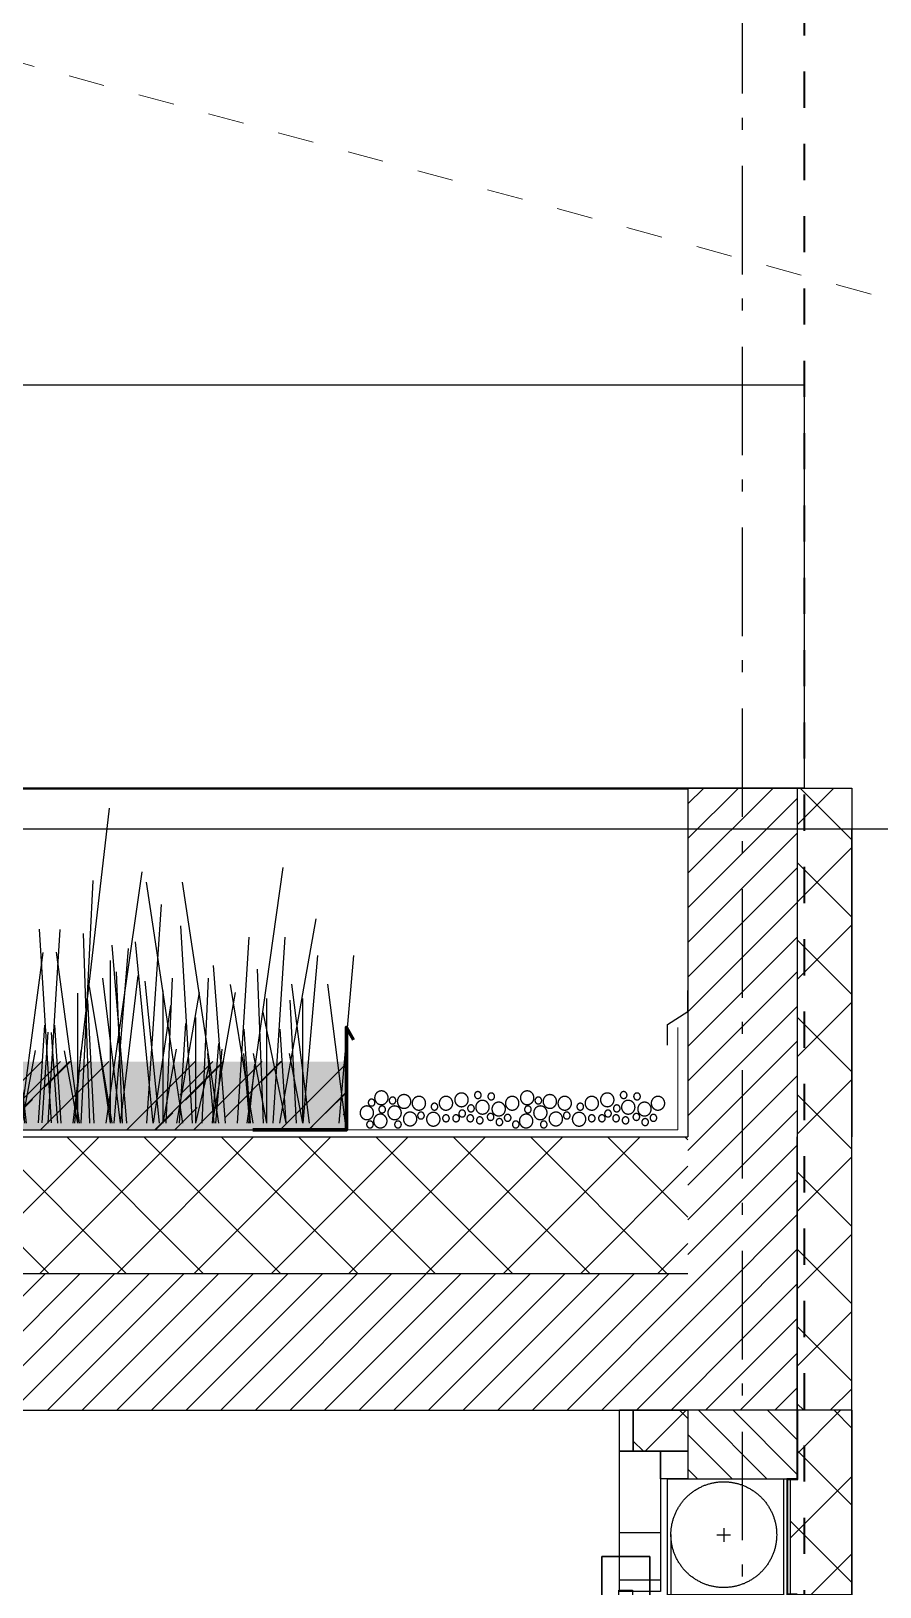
# Model space of a CAD drawing. Header units: centimetres. Extents: x -35664 to 50682, y -23001 to 23705.
# Drawn here: x 7513 to 7637.3, y -11921.7 to -11694.1 of the extents above; entities that cross this region are included whole.
import ezdxf

# ---------------------------------------------------------------- set-up
doc = ezdxf.new("R2010")
doc.units = ezdxf.units.CM
for name, pattern in [('ISO-02', [0.75, 0.6, -0.15]), ('Style de ligne -6', [1.04164, 0.625, -0.20828, 0.06943, -0.13893]), ('VW-01', [0.41656, 0.20828, -0.20828]), ('VW-02', [0.69435, 0.48607, -0.20828])]:
    doc.linetypes.add(name, pattern=pattern)
for name, color, linetype in [('B GÈnÈral_Hatch', 252, 'Continuous'), ('B Général', 252, 'Continuous'), ('C ANNOTATIONS-axes', 252, 'ISO-02'), ('prlm-Coupe', 252, 'Continuous')]:
    doc.layers.add(name, color=color, linetype=linetype)
pattern_1 = [(135, (-23116.898, 10090.366), (-5.656854, -5.656854), []), (225, (-23116.898, 10090.366), (-5.656854, 5.656854), [])]
pattern_2 = [(45, (-23116.8977, 10090.366), (2.4253472, -2.6458333), [])]
pattern_3 = [(45, (0, 0), (-5.65685, 5.65685), []), (135, (0, 0), (5.65685, 5.65685), [])]

# ---------------------------------------------------------------- blocks, each defined once
blk = doc.blocks.new('B 90.Groupe-298-1')
at = {"layer": 'B Général'}
for p, q in [((7512.86, -4471.39), (7507.55, -4434.62)), ((7520.84, -4471.38), (7522.58, -4443.03)), ((7530.48, -4471.38), (7532.6, -4445.83)), ((7510.44, -4471.39), (7511.34, -4449.26)), ((7531.39, -4471.38), (7528.8, -4450.19)), ((7511.95, -4471.39), (7515.29, -4451.44)), ((7525.16, -4471.38), (7525.16, -4452.37)), ((7522.73, -4471.38), (7521.82, -4457.05)), ((7517.42, -4471.38), (7516.51, -4460.79)), ((7525.16, -4471.38), (7523.19, -4460.79))]:
    blk.add_line(p, q, dxfattribs=at)
blk = doc.blocks.new('B 90.Groupe-299-1')
at = {"layer": 'B Général'}
for p, q in [((7517.67, -4471.38), (7512.35, -4425.34)), ((7525.64, -4471.38), (7527.39, -4435.87)), ((7535.28, -4471.38), (7537.41, -4439.38)), ((7515.24, -4471.38), (7516.15, -4443.68)), ((7536.2, -4471.38), (7533.61, -4444.84)), ((7516.76, -4471.38), (7520.1, -4446.41)), ((7529.97, -4471.38), (7529.97, -4447.58)), ((7527.54, -4471.38), (7526.63, -4453.43)), ((7522.23, -4471.38), (7521.31, -4458.12)), ((7529.97, -4471.38), (7528, -4458.11))]:
    blk.add_line(p, q, dxfattribs=at)
blk = doc.blocks.new('B 90.Groupe-300-1')
at = {"layer": 'B Général'}
for p, q in [((7540.55, -4471.38), (7535.23, -4436.1)), ((7548.52, -4471.37), (7550.26, -4444.17)), ((7558.16, -4471.37), (7560.28, -4446.86)), ((7538.12, -4471.38), (7539.03, -4450.15)), ((7539.64, -4471.38), (7542.98, -4452.24)), ((7559.07, -4471.37), (7556.49, -4451.04)), ((7552.85, -4471.37), (7552.84, -4453.14)), ((7550.42, -4471.37), (7549.51, -4457.62)), ((7545.1, -4471.37), (7544.19, -4461.21)), ((7552.85, -4471.37), (7550.87, -4461.21))]:
    blk.add_line(p, q, dxfattribs=at)
blk = doc.blocks.new('B 90.Groupe-301-1')
at = {"layer": 'B Général'}
for p, q in [((7540.55, -4471.38), (7535.23, -4436.1)), ((7548.52, -4471.37), (7550.26, -4444.17)), ((7558.16, -4471.37), (7560.28, -4446.86)), ((7538.12, -4471.38), (7539.03, -4450.15)), ((7539.64, -4471.38), (7542.98, -4452.24)), ((7559.07, -4471.37), (7556.49, -4451.04)), ((7552.85, -4471.37), (7552.84, -4453.14)), ((7550.42, -4471.37), (7549.51, -4457.62)), ((7545.1, -4471.37), (7544.19, -4461.21)), ((7552.85, -4471.37), (7550.87, -4461.21))]:
    blk.add_line(p, q, dxfattribs=at)
blk = doc.blocks.new('B 90.Groupe-302-1')
at = {"layer": 'B Général'}
for p, q in [((7545.81, -4471.37), (7540.5, -4436.1)), ((7553.78, -4471.37), (7555.53, -4444.17)), ((7563.42, -4471.37), (7565.55, -4446.85)), ((7543.38, -4471.38), (7544.29, -4450.15)), ((7544.9, -4471.37), (7548.24, -4452.24)), ((7564.34, -4471.37), (7561.75, -4451.04)), ((7558.11, -4471.37), (7558.11, -4453.13)), ((7555.68, -4471.37), (7554.77, -4457.62)), ((7550.37, -4471.37), (7549.46, -4461.21)), ((7558.11, -4471.37), (7556.14, -4461.21))]:
    blk.add_line(p, q, dxfattribs=at)
blk = doc.blocks.new('B 90.Groupe-303-1')
at = {"layer": 'B Général'}
for name in ['B 90.Groupe-299-1', 'B 90.Groupe-298-1', 'B 90.Groupe-300-1', 'B 90.Groupe-301-1', 'B 90.Groupe-302-1']:
    blk.add_blockref(name, (0, 0), dxfattribs=at)
blk = doc.blocks.new('B 90.Groupe-304-1')
at = {"layer": 'B Général'}
for p, q in [((7487.41, -4471.39), (7482.09, -4441.52)), ((7495.38, -4471.39), (7497.12, -4448.35)), ((7505.02, -4471.39), (7507.14, -4450.63)), ((7484.98, -4471.39), (7485.89, -4453.42)), ((7505.93, -4471.39), (7503.35, -4454.17)), ((7486.5, -4471.39), (7489.84, -4455.19)), ((7499.71, -4471.39), (7499.7, -4455.95)), ((7497.28, -4471.39), (7496.36, -4459.75)), ((7491.96, -4471.39), (7491.05, -4462.78)), ((7499.71, -4471.39), (7497.73, -4462.78))]:
    blk.add_line(p, q, dxfattribs=at)
blk = doc.blocks.new('B 90.Groupe-305-1')
at = {"layer": 'B Général'}
for p, q in [((7492.22, -4471.39), (7486.9, -4433.99)), ((7500.19, -4471.39), (7501.93, -4442.54)), ((7509.83, -4471.39), (7511.95, -4445.39)), ((7489.79, -4471.39), (7490.7, -4448.89)), ((7510.74, -4471.39), (7508.16, -4449.83)), ((7491.3, -4471.39), (7494.64, -4451.1)), ((7504.51, -4471.39), (7504.51, -4452.05)), ((7502.08, -4471.39), (7501.17, -4456.81)), ((7496.77, -4471.39), (7495.86, -4460.61)), ((7504.51, -4471.39), (7502.54, -4460.61))]:
    blk.add_line(p, q, dxfattribs=at)
blk = doc.blocks.new('B 90.Groupe-306-1')
at = {"layer": 'B Général'}
for name in ['B 90.Groupe-305-1', 'B 90.Groupe-304-1']:
    blk.add_blockref(name, (0, 0), dxfattribs=at)
blk = doc.blocks.new('B 90.Groupe-307-1')
at = {"layer": 'B Général'}
for name in ['B 90.Groupe-303-1', 'B 90.Groupe-306-1']:
    blk.add_blockref(name, (0, 0), dxfattribs=at)
blk = doc.blocks.new('B 90.Groupe-318-1')
at = {"layer": 'B Général'}
blk.add_blockref('B 90.Groupe-307-1', (0, 0), dxfattribs=at)
blk = doc.blocks.new('B 90.Groupe-329-1')
at = {"layer": 'B Général'}
for p, q in [((7529.29, -4471.36), (7534.6, -4434.59)), ((7521.32, -4471.35), (7519.57, -4443)), ((7511.68, -4471.35), (7509.55, -4445.8)), ((7510.76, -4471.35), (7513.35, -4450.16)), ((7531.72, -4471.36), (7530.81, -4449.23)), ((7516.99, -4471.35), (7516.99, -4452.34)), ((7530.2, -4471.36), (7526.86, -4451.41)), ((7519.42, -4471.35), (7520.33, -4457.02)), ((7516.99, -4471.35), (7518.96, -4460.76)), ((7524.73, -4471.36), (7525.64, -4460.76))]:
    blk.add_line(p, q, dxfattribs=at)
blk = doc.blocks.new('B 90.Groupe-330-1')
at = {"layer": 'B Général'}
for p, q in [((7524.48, -4471.36), (7529.8, -4425.31)), ((7516.51, -4471.35), (7514.77, -4435.84)), ((7506.87, -4471.35), (7504.74, -4439.35)), ((7505.96, -4471.35), (7508.54, -4444.82)), ((7526.91, -4471.36), (7526, -4443.65)), ((7512.18, -4471.35), (7512.18, -4447.55)), ((7525.39, -4471.36), (7522.05, -4446.38)), ((7514.61, -4471.35), (7515.52, -4453.4)), ((7512.18, -4471.35), (7514.16, -4458.09)), ((7519.92, -4471.35), (7520.84, -4458.09))]:
    blk.add_line(p, q, dxfattribs=at)
blk = doc.blocks.new('B 90.Groupe-331-1')
at = {"layer": 'B Général'}
for p, q in [((7501.6, -4471.35), (7506.92, -4436.07)), ((7493.63, -4471.35), (7491.89, -4444.14)), ((7483.99, -4471.34), (7481.87, -4446.83)), ((7504.03, -4471.35), (7503.12, -4450.12)), ((7483.08, -4471.34), (7485.66, -4451.01)), ((7502.51, -4471.35), (7499.18, -4452.21)), ((7489.31, -4471.34), (7489.31, -4453.11)), ((7491.73, -4471.34), (7492.65, -4457.59)), ((7489.31, -4471.34), (7491.28, -4461.18)), ((7497.05, -4471.35), (7497.96, -4461.18))]:
    blk.add_line(p, q, dxfattribs=at)
blk = doc.blocks.new('B 90.Groupe-332-1')
at = {"layer": 'B Général'}
for p, q in [((7501.6, -4471.35), (7506.92, -4436.07)), ((7493.63, -4471.35), (7491.89, -4444.14)), ((7483.99, -4471.34), (7481.87, -4446.83)), ((7504.03, -4471.35), (7503.12, -4450.12)), ((7483.08, -4471.34), (7485.66, -4451.01)), ((7502.51, -4471.35), (7499.18, -4452.21)), ((7489.31, -4471.34), (7489.31, -4453.11)), ((7491.73, -4471.34), (7492.65, -4457.59)), ((7489.31, -4471.34), (7491.28, -4461.18)), ((7497.05, -4471.35), (7497.96, -4461.18))]:
    blk.add_line(p, q, dxfattribs=at)
blk = doc.blocks.new('B 90.Groupe-333-1')
at = {"layer": 'B Général'}
for p, q in [((7496.34, -4471.35), (7501.66, -4436.07)), ((7488.37, -4471.34), (7486.63, -4444.14)), ((7478.73, -4471.34), (7476.6, -4446.83)), ((7498.77, -4471.35), (7497.86, -4450.12)), ((7477.82, -4471.34), (7480.4, -4451.01)), ((7497.25, -4471.35), (7493.91, -4452.21)), ((7484.04, -4471.34), (7484.04, -4453.11)), ((7486.47, -4471.34), (7487.38, -4457.59)), ((7484.04, -4471.34), (7486.02, -4461.18)), ((7491.78, -4471.34), (7492.7, -4461.18))]:
    blk.add_line(p, q, dxfattribs=at)
blk = doc.blocks.new('B 90.Groupe-334-1')
at = {"layer": 'B Général'}
for name in ['B 90.Groupe-330-1', 'B 90.Groupe-333-1', 'B 90.Groupe-331-1', 'B 90.Groupe-332-1', 'B 90.Groupe-329-1']:
    blk.add_blockref(name, (0, 0), dxfattribs=at)
blk = doc.blocks.new('B 90.Groupe-335-1')
at = {"layer": 'B Général'}
for p, q in [((7554.74, -4471.37), (7560.06, -4441.49)), ((7546.77, -4471.36), (7545.03, -4448.32)), ((7537.13, -4471.36), (7535.01, -4450.6)), ((7536.22, -4471.36), (7538.8, -4454.15)), ((7557.17, -4471.37), (7556.26, -4453.39)), ((7542.45, -4471.36), (7542.45, -4455.92)), ((7555.65, -4471.37), (7552.32, -4455.16)), ((7544.88, -4471.36), (7545.79, -4459.72)), ((7542.45, -4471.36), (7544.42, -4462.75)), ((7550.19, -4471.36), (7551.1, -4462.76))]:
    blk.add_line(p, q, dxfattribs=at)
blk = doc.blocks.new('B 90.Groupe-336-1')
at = {"layer": 'B Général'}
for p, q in [((7549.94, -4471.36), (7555.25, -4433.96)), ((7541.97, -4471.36), (7540.22, -4442.51)), ((7532.32, -4471.36), (7530.2, -4445.36)), ((7531.41, -4471.36), (7534, -4449.8)), ((7552.37, -4471.36), (7551.46, -4448.86)), ((7537.64, -4471.36), (7537.64, -4452.02)), ((7550.85, -4471.36), (7547.51, -4451.07)), ((7540.07, -4471.36), (7540.98, -4456.78)), ((7537.64, -4471.36), (7539.61, -4460.58)), ((7545.38, -4471.36), (7546.29, -4460.58))]:
    blk.add_line(p, q, dxfattribs=at)
blk = doc.blocks.new('B 90.Groupe-337-1')
at = {"layer": 'B Général'}
for name in ['B 90.Groupe-336-1', 'B 90.Groupe-335-1']:
    blk.add_blockref(name, (0, 0), dxfattribs=at)
blk = doc.blocks.new('B 90.Groupe-338-1')
at = {"layer": 'B Général'}
for name in ['B 90.Groupe-334-1', 'B 90.Groupe-337-1']:
    blk.add_blockref(name, (0, 0), dxfattribs=at)
blk = doc.blocks.new('B 90.Groupe-339-1')
at = {"layer": 'B Général'}
blk.add_blockref('B 90.Groupe-338-1', (0, 0), dxfattribs=at)
blk = doc.blocks.new('B 90.Groupe-340-1')
at = {"layer": 'B Général'}
for name in ['B 90.Groupe-339-1', 'B 90.Groupe-318-1']:
    blk.add_blockref(name, (0, 0), dxfattribs=at)
blk = doc.blocks.new('B 90.Groupe-341-1')
at = {"layer": 'B Général', "linetype": 'Continuous'}
for points in [[(7567.93, -4467.94), (7568.04, -4467.87), (7568.31, -4467.87), (7568.54, -4468.01), (7568.67, -4468.24), (7568.67, -4468.51), (7568.54, -4468.74), (7568.31, -4468.87), (7568.04, -4468.87), (7567.81, -4468.74), (7567.68, -4468.51), (7567.68, -4468.24), (7567.81, -4468.01), (7567.93, -4467.94)], [(7569.11, -4466.81), (7569.34, -4466.67), (7569.87, -4466.67), (7570.33, -4466.94), (7570.6, -4467.4), (7570.6, -4467.94), (7570.33, -4468.4), (7569.87, -4468.67), (7569.34, -4468.67), (7568.88, -4468.4), (7568.62, -4467.94), (7568.62, -4467.4), (7568.88, -4466.94), (7569.11, -4466.81)], [(7571, -4467.64), (7571.11, -4467.57), (7571.38, -4467.57), (7571.61, -4467.71), (7571.74, -4467.94), (7571.74, -4468.21), (7571.61, -4468.44), (7571.38, -4468.57), (7571.11, -4468.57), (7570.88, -4468.44), (7570.75, -4468.21), (7570.75, -4467.94), (7570.88, -4467.71), (7571, -4467.64)], [(7572.43, -4467.34), (7572.66, -4467.21), (7573.19, -4467.21), (7573.65, -4467.47), (7573.92, -4467.94), (7573.92, -4468.47), (7573.65, -4468.94), (7573.19, -4469.21), (7572.66, -4469.21), (7572.2, -4468.94), (7571.94, -4468.47), (7571.94, -4467.94), (7572.2, -4467.47), (7572.43, -4467.34)], [(7574.61, -4467.61), (7574.84, -4467.47), (7575.37, -4467.47), (7575.83, -4467.74), (7576.09, -4468.2), (7576.09, -4468.74), (7575.83, -4469.2), (7575.37, -4469.47), (7574.84, -4469.47), (7574.38, -4469.2), (7574.11, -4468.74), (7574.11, -4468.2), (7574.38, -4467.74), (7574.61, -4467.61)], [(7577.13, -4468.54), (7577.25, -4468.47), (7577.51, -4468.47), (7577.74, -4468.61), (7577.87, -4468.84), (7577.87, -4469.11), (7577.74, -4469.34), (7577.51, -4469.47), (7577.25, -4469.47), (7577.02, -4469.34), (7576.89, -4469.11), (7576.89, -4468.84), (7577.02, -4468.61), (7577.13, -4468.54)], [(7578.57, -4467.61), (7578.8, -4467.47), (7579.33, -4467.47), (7579.79, -4467.74), (7580.05, -4468.2), (7580.05, -4468.74), (7579.79, -4469.2), (7579.33, -4469.47), (7578.8, -4469.47), (7578.34, -4469.2), (7578.07, -4468.74), (7578.07, -4468.2), (7578.34, -4467.74), (7578.57, -4467.61)], [(7580.84, -4467.11), (7581.07, -4466.97), (7581.6, -4466.97), (7582.06, -4467.24), (7582.33, -4467.7), (7582.33, -4468.24), (7582.06, -4468.7), (7581.6, -4468.97), (7581.07, -4468.97), (7580.61, -4468.7), (7580.35, -4468.24), (7580.35, -4467.7), (7580.61, -4467.24), (7580.84, -4467.11)], [(7583.49, -4466.84), (7583.6, -4466.77), (7583.87, -4466.77), (7584.1, -4466.91), (7584.23, -4467.14), (7584.23, -4467.41), (7584.1, -4467.64), (7583.87, -4467.77), (7583.6, -4467.77), (7583.37, -4467.64), (7583.24, -4467.41), (7583.24, -4467.14), (7583.37, -4466.91), (7583.49, -4466.84)], [(7583.91, -4468.18), (7584.14, -4468.05), (7584.67, -4468.05), (7585.13, -4468.32), (7585.4, -4468.78), (7585.4, -4469.32), (7585.13, -4469.78), (7584.67, -4470.05), (7584.14, -4470.05), (7583.68, -4469.78), (7583.42, -4469.32), (7583.42, -4468.78), (7583.68, -4468.32), (7583.91, -4468.18)], [(7585.45, -4467.04), (7585.56, -4466.97), (7585.83, -4466.97), (7586.06, -4467.11), (7586.19, -4467.34), (7586.19, -4467.61), (7586.06, -4467.84), (7585.83, -4467.97), (7585.56, -4467.97), (7585.33, -4467.84), (7585.2, -4467.61), (7585.2, -4467.34), (7585.33, -4467.11), (7585.45, -4467.04)], [(7586.29, -4468.45), (7586.52, -4468.32), (7587.05, -4468.32), (7587.51, -4468.59), (7587.77, -4469.05), (7587.77, -4469.59), (7587.51, -4470.05), (7587.05, -4470.32), (7586.52, -4470.32), (7586.06, -4470.05), (7585.79, -4469.59), (7585.79, -4469.05), (7586.06, -4468.59), (7586.29, -4468.45)], [(7588.27, -4467.61), (7588.5, -4467.47), (7589.03, -4467.47), (7589.49, -4467.74), (7589.75, -4468.2), (7589.75, -4468.74), (7589.49, -4469.2), (7589.03, -4469.47), (7588.5, -4469.47), (7588.04, -4469.2), (7587.77, -4468.74), (7587.77, -4468.2), (7588.04, -4467.74), (7588.27, -4467.61)], [(7590.46, -4466.81), (7590.69, -4466.67), (7591.22, -4466.67), (7591.68, -4466.94), (7591.94, -4467.4), (7591.94, -4467.94), (7591.68, -4468.4), (7591.22, -4468.67), (7590.69, -4468.67), (7590.23, -4468.4), (7589.96, -4467.94), (7589.96, -4467.4), (7590.23, -4466.94), (7590.46, -4466.81)], [(7592.34, -4467.64), (7592.46, -4467.57), (7592.72, -4467.57), (7592.95, -4467.71), (7593.08, -4467.94), (7593.08, -4468.21), (7592.95, -4468.44), (7592.72, -4468.57), (7592.46, -4468.57), (7592.23, -4468.44), (7592.09, -4468.21), (7592.09, -4467.94), (7592.23, -4467.71), (7592.34, -4467.64)], [(7593.78, -4467.34), (7594.01, -4467.21), (7594.54, -4467.21), (7594.99, -4467.47), (7595.26, -4467.94), (7595.26, -4468.47), (7594.99, -4468.94), (7594.54, -4469.21), (7594.01, -4469.21), (7593.55, -4468.94), (7593.28, -4468.47), (7593.28, -4467.94), (7593.55, -4467.47), (7593.78, -4467.34)], [(7595.95, -4467.61), (7596.18, -4467.47), (7596.71, -4467.47), (7597.17, -4467.74), (7597.44, -4468.2), (7597.44, -4468.74), (7597.17, -4469.2), (7596.71, -4469.47), (7596.18, -4469.47), (7595.72, -4469.2), (7595.46, -4468.74), (7595.46, -4468.2), (7595.72, -4467.74), (7595.95, -4467.61)], [(7598.48, -4468.54), (7598.59, -4468.47), (7598.86, -4468.47), (7599.09, -4468.61), (7599.22, -4468.84), (7599.22, -4469.11), (7599.09, -4469.34), (7598.86, -4469.47), (7598.59, -4469.47), (7598.36, -4469.34), (7598.23, -4469.11), (7598.23, -4468.84), (7598.36, -4468.61), (7598.48, -4468.54)], [(7599.91, -4467.61), (7600.14, -4467.47), (7600.67, -4467.47), (7601.13, -4467.74), (7601.4, -4468.2), (7601.4, -4468.74), (7601.13, -4469.2), (7600.67, -4469.47), (7600.14, -4469.47), (7599.68, -4469.2), (7599.42, -4468.74), (7599.42, -4468.2), (7599.68, -4467.74), (7599.91, -4467.61)], [(7602.19, -4467.11), (7602.42, -4466.97), (7602.95, -4466.97), (7603.41, -4467.24), (7603.67, -4467.7), (7603.67, -4468.24), (7603.41, -4468.7), (7602.95, -4468.97), (7602.42, -4468.97), (7601.96, -4468.7), (7601.69, -4468.24), (7601.69, -4467.7), (7601.96, -4467.24), (7602.19, -4467.11)], [(7604.83, -4466.84), (7604.95, -4466.77), (7605.21, -4466.77), (7605.44, -4466.91), (7605.57, -4467.14), (7605.57, -4467.41), (7605.44, -4467.64), (7605.21, -4467.77), (7604.95, -4467.77), (7604.72, -4467.64), (7604.58, -4467.41), (7604.58, -4467.14), (7604.72, -4466.91), (7604.83, -4466.84)], [(7605.26, -4468.18), (7605.48, -4468.05), (7606.02, -4468.05), (7606.47, -4468.32), (7606.74, -4468.78), (7606.74, -4469.32), (7606.47, -4469.78), (7606.02, -4470.05), (7605.48, -4470.05), (7605.03, -4469.78), (7604.76, -4469.32), (7604.76, -4468.78), (7605.03, -4468.32), (7605.26, -4468.18)], [(7606.79, -4467.04), (7606.9, -4466.97), (7607.17, -4466.97), (7607.4, -4467.11), (7607.53, -4467.34), (7607.53, -4467.61), (7607.4, -4467.84), (7607.17, -4467.97), (7606.9, -4467.97), (7606.67, -4467.84), (7606.54, -4467.61), (7606.54, -4467.34), (7606.67, -4467.11), (7606.79, -4467.04)], [(7607.63, -4468.45), (7607.86, -4468.32), (7608.39, -4468.32), (7608.85, -4468.59), (7609.11, -4469.05), (7609.11, -4469.59), (7608.85, -4470.05), (7608.39, -4470.32), (7607.86, -4470.32), (7607.4, -4470.05), (7607.14, -4469.59), (7607.14, -4469.05), (7607.4, -4468.59), (7607.63, -4468.45)], [(7609.61, -4467.61), (7609.84, -4467.47), (7610.37, -4467.47), (7610.83, -4467.74), (7611.09, -4468.2), (7611.09, -4468.74), (7610.83, -4469.2), (7610.37, -4469.47), (7609.84, -4469.47), (7609.38, -4469.2), (7609.11, -4468.74), (7609.11, -4468.2), (7609.38, -4467.74), (7609.61, -4467.61)], [(7566.98, -4469.01), (7567.21, -4468.87), (7567.74, -4468.87), (7568.2, -4469.14), (7568.47, -4469.6), (7568.47, -4470.14), (7568.2, -4470.6), (7567.74, -4470.87), (7567.21, -4470.87), (7566.75, -4470.6), (7566.49, -4470.14), (7566.49, -4469.6), (7566.75, -4469.14), (7566.98, -4469.01)], [(7568.96, -4470.21), (7569.19, -4470.07), (7569.72, -4470.07), (7570.18, -4470.34), (7570.44, -4470.8), (7570.44, -4471.34), (7570.18, -4471.8), (7569.72, -4472.07), (7569.19, -4472.07), (7568.73, -4471.8), (7568.47, -4471.34), (7568.47, -4470.8), (7568.73, -4470.34), (7568.96, -4470.21)], [(7569.48, -4468.94), (7569.59, -4468.87), (7569.86, -4468.87), (7570.08, -4469.01), (7570.22, -4469.24), (7570.22, -4469.51), (7570.08, -4469.74), (7569.86, -4469.87), (7569.59, -4469.87), (7569.36, -4469.74), (7569.23, -4469.51), (7569.23, -4469.24), (7569.36, -4469.01), (7569.48, -4468.94)], [(7571.05, -4469.01), (7571.28, -4468.87), (7571.81, -4468.87), (7572.27, -4469.14), (7572.53, -4469.6), (7572.53, -4470.14), (7572.27, -4470.6), (7571.81, -4470.87), (7571.28, -4470.87), (7570.82, -4470.6), (7570.55, -4470.14), (7570.55, -4469.6), (7570.82, -4469.14), (7571.05, -4469.01)], [(7573.31, -4469.91), (7573.54, -4469.77), (7574.07, -4469.77), (7574.53, -4470.04), (7574.8, -4470.5), (7574.8, -4471.04), (7574.53, -4471.5), (7574.07, -4471.77), (7573.54, -4471.77), (7573.08, -4471.5), (7572.82, -4471.04), (7572.82, -4470.5), (7573.08, -4470.04), (7573.31, -4469.91)], [(7575.15, -4469.84), (7575.27, -4469.77), (7575.53, -4469.77), (7575.76, -4469.91), (7575.9, -4470.14), (7575.9, -4470.41), (7575.76, -4470.64), (7575.53, -4470.77), (7575.27, -4470.77), (7575.04, -4470.64), (7574.91, -4470.41), (7574.91, -4470.14), (7575.04, -4469.91), (7575.15, -4469.84)], [(7576.72, -4469.95), (7576.94, -4469.81), (7577.48, -4469.81), (7577.93, -4470.08), (7578.2, -4470.54), (7578.2, -4471.08), (7577.93, -4471.54), (7577.48, -4471.81), (7576.94, -4471.81), (7576.49, -4471.54), (7576.22, -4471.08), (7576.22, -4470.54), (7576.49, -4470.08), (7576.72, -4469.95)], [(7578.82, -4470.24), (7578.93, -4470.17), (7579.2, -4470.17), (7579.42, -4470.31), (7579.56, -4470.54), (7579.56, -4470.81), (7579.42, -4471.04), (7579.2, -4471.17), (7578.93, -4471.17), (7578.7, -4471.04), (7578.57, -4470.81), (7578.57, -4470.54), (7578.7, -4470.31), (7578.82, -4470.24)], [(7580.3, -4470.24), (7580.41, -4470.17), (7580.68, -4470.17), (7580.91, -4470.31), (7581.04, -4470.54), (7581.04, -4470.81), (7580.91, -4471.04), (7580.68, -4471.17), (7580.41, -4471.17), (7580.18, -4471.04), (7580.05, -4470.81), (7580.05, -4470.54), (7580.18, -4470.31), (7580.3, -4470.24)], [(7581.19, -4469.54), (7581.31, -4469.47), (7581.57, -4469.47), (7581.8, -4469.61), (7581.93, -4469.84), (7581.93, -4470.11), (7581.8, -4470.34), (7581.57, -4470.47), (7581.31, -4470.47), (7581.08, -4470.34), (7580.94, -4470.11), (7580.94, -4469.84), (7581.08, -4469.61), (7581.19, -4469.54)], [(7582.38, -4470.24), (7582.49, -4470.17), (7582.76, -4470.17), (7582.99, -4470.31), (7583.12, -4470.54), (7583.12, -4470.81), (7582.99, -4471.04), (7582.76, -4471.17), (7582.49, -4471.17), (7582.26, -4471.04), (7582.13, -4470.81), (7582.13, -4470.54), (7582.26, -4470.31), (7582.38, -4470.24)], [(7582.48, -4468.79), (7582.59, -4468.72), (7582.86, -4468.72), (7583.09, -4468.86), (7583.22, -4469.09), (7583.22, -4469.36), (7583.09, -4469.59), (7582.86, -4469.72), (7582.59, -4469.72), (7582.36, -4469.59), (7582.23, -4469.36), (7582.23, -4469.09), (7582.36, -4468.86), (7582.48, -4468.79)], [(7583.76, -4470.54), (7583.88, -4470.47), (7584.14, -4470.47), (7584.37, -4470.61), (7584.51, -4470.84), (7584.51, -4471.11), (7584.37, -4471.34), (7584.14, -4471.47), (7583.88, -4471.47), (7583.65, -4471.34), (7583.52, -4471.11), (7583.52, -4470.84), (7583.65, -4470.61), (7583.76, -4470.54)], [(7585.35, -4470.04), (7585.46, -4469.97), (7585.73, -4469.97), (7585.96, -4470.11), (7586.09, -4470.34), (7586.09, -4470.61), (7585.96, -4470.84), (7585.73, -4470.97), (7585.46, -4470.97), (7585.23, -4470.84), (7585.1, -4470.61), (7585.1, -4470.34), (7585.23, -4470.11), (7585.35, -4470.04)], [(7586.63, -4470.79), (7586.75, -4470.72), (7587.01, -4470.72), (7587.24, -4470.86), (7587.38, -4471.09), (7587.38, -4471.36), (7587.24, -4471.59), (7587.01, -4471.72), (7586.75, -4471.72), (7586.52, -4471.59), (7586.39, -4471.36), (7586.39, -4471.09), (7586.52, -4470.86), (7586.63, -4470.79)], [(7587.84, -4470.17), (7587.96, -4470.11), (7588.22, -4470.11), (7588.45, -4470.24), (7588.59, -4470.47), (7588.59, -4470.74), (7588.45, -4470.97), (7588.22, -4471.11), (7587.96, -4471.11), (7587.73, -4470.97), (7587.6, -4470.74), (7587.6, -4470.47), (7587.73, -4470.24), (7587.84, -4470.17)], [(7590.3, -4470.21), (7590.53, -4470.07), (7591.06, -4470.07), (7591.52, -4470.34), (7591.79, -4470.8), (7591.79, -4471.34), (7591.52, -4471.8), (7591.06, -4472.07), (7590.53, -4472.07), (7590.07, -4471.8), (7589.81, -4471.34), (7589.81, -4470.8), (7590.07, -4470.34), (7590.3, -4470.21)], [(7590.82, -4468.94), (7590.93, -4468.87), (7591.2, -4468.87), (7591.43, -4469.01), (7591.56, -4469.24), (7591.56, -4469.51), (7591.43, -4469.74), (7591.2, -4469.87), (7590.93, -4469.87), (7590.7, -4469.74), (7590.57, -4469.51), (7590.57, -4469.24), (7590.7, -4469.01), (7590.82, -4468.94)], [(7592.39, -4469.01), (7592.62, -4468.87), (7593.15, -4468.87), (7593.61, -4469.14), (7593.87, -4469.6), (7593.87, -4470.14), (7593.61, -4470.6), (7593.15, -4470.87), (7592.62, -4470.87), (7592.16, -4470.6), (7591.9, -4470.14), (7591.9, -4469.6), (7592.16, -4469.14), (7592.39, -4469.01)], [(7594.66, -4469.91), (7594.88, -4469.77), (7595.42, -4469.77), (7595.87, -4470.04), (7596.14, -4470.5), (7596.14, -4471.04), (7595.87, -4471.5), (7595.42, -4471.77), (7594.88, -4471.77), (7594.43, -4471.5), (7594.16, -4471.04), (7594.16, -4470.5), (7594.43, -4470.04), (7594.66, -4469.91)], [(7596.5, -4469.84), (7596.61, -4469.77), (7596.88, -4469.77), (7597.11, -4469.91), (7597.24, -4470.14), (7597.24, -4470.41), (7597.11, -4470.64), (7596.88, -4470.77), (7596.61, -4470.77), (7596.38, -4470.64), (7596.25, -4470.41), (7596.25, -4470.14), (7596.38, -4469.91), (7596.5, -4469.84)], [(7598.06, -4469.95), (7598.29, -4469.81), (7598.82, -4469.81), (7599.28, -4470.08), (7599.54, -4470.54), (7599.54, -4471.08), (7599.28, -4471.54), (7598.82, -4471.81), (7598.29, -4471.81), (7597.83, -4471.54), (7597.56, -4471.08), (7597.56, -4470.54), (7597.83, -4470.08), (7598.06, -4469.95)], [(7600.16, -4470.24), (7600.27, -4470.17), (7600.54, -4470.17), (7600.77, -4470.31), (7600.9, -4470.54), (7600.9, -4470.81), (7600.77, -4471.04), (7600.54, -4471.17), (7600.27, -4471.17), (7600.04, -4471.04), (7599.91, -4470.81), (7599.91, -4470.54), (7600.04, -4470.31), (7600.16, -4470.24)], [(7601.64, -4470.24), (7601.76, -4470.17), (7602.02, -4470.17), (7602.25, -4470.31), (7602.39, -4470.54), (7602.39, -4470.81), (7602.25, -4471.04), (7602.02, -4471.17), (7601.76, -4471.17), (7601.53, -4471.04), (7601.4, -4470.81), (7601.4, -4470.54), (7601.53, -4470.31), (7601.64, -4470.24)], [(7602.53, -4469.54), (7602.65, -4469.47), (7602.91, -4469.47), (7603.14, -4469.61), (7603.28, -4469.84), (7603.28, -4470.11), (7603.14, -4470.34), (7602.91, -4470.47), (7602.65, -4470.47), (7602.42, -4470.34), (7602.29, -4470.11), (7602.29, -4469.84), (7602.42, -4469.61), (7602.53, -4469.54)], [(7603.72, -4470.24), (7603.84, -4470.17), (7604.1, -4470.17), (7604.33, -4470.31), (7604.46, -4470.54), (7604.46, -4470.81), (7604.33, -4471.04), (7604.1, -4471.17), (7603.84, -4471.17), (7603.61, -4471.04), (7603.47, -4470.81), (7603.47, -4470.54), (7603.61, -4470.31), (7603.72, -4470.24)], [(7603.82, -4468.79), (7603.94, -4468.72), (7604.2, -4468.72), (7604.43, -4468.86), (7604.56, -4469.09), (7604.56, -4469.36), (7604.43, -4469.59), (7604.2, -4469.72), (7603.94, -4469.72), (7603.71, -4469.59), (7603.57, -4469.36), (7603.57, -4469.09), (7603.71, -4468.86), (7603.82, -4468.79)], [(7605.11, -4470.54), (7605.22, -4470.47), (7605.49, -4470.47), (7605.72, -4470.61), (7605.85, -4470.84), (7605.85, -4471.11), (7605.72, -4471.34), (7605.49, -4471.47), (7605.22, -4471.47), (7604.99, -4471.34), (7604.86, -4471.11), (7604.86, -4470.84), (7604.99, -4470.61), (7605.11, -4470.54)], [(7606.69, -4470.04), (7606.8, -4469.97), (7607.07, -4469.97), (7607.3, -4470.11), (7607.43, -4470.34), (7607.43, -4470.61), (7607.3, -4470.84), (7607.07, -4470.97), (7606.8, -4470.97), (7606.58, -4470.84), (7606.44, -4470.61), (7606.44, -4470.34), (7606.58, -4470.11), (7606.69, -4470.04)], [(7607.98, -4470.79), (7608.09, -4470.72), (7608.36, -4470.72), (7608.59, -4470.86), (7608.72, -4471.09), (7608.72, -4471.36), (7608.59, -4471.59), (7608.36, -4471.72), (7608.09, -4471.72), (7607.86, -4471.59), (7607.73, -4471.36), (7607.73, -4471.09), (7607.86, -4470.86), (7607.98, -4470.79)], [(7609.19, -4470.17), (7609.3, -4470.11), (7609.57, -4470.11), (7609.8, -4470.24), (7609.93, -4470.47), (7609.93, -4470.74), (7609.8, -4470.97), (7609.57, -4471.11), (7609.3, -4471.11), (7609.07, -4470.97), (7608.94, -4470.74), (7608.94, -4470.47), (7609.07, -4470.24), (7609.19, -4470.17)], [(7567.69, -4471.14), (7567.81, -4471.07), (7568.07, -4471.07), (7568.3, -4471.21), (7568.43, -4471.44), (7568.43, -4471.71), (7568.3, -4471.94), (7568.07, -4472.07), (7567.81, -4472.07), (7567.58, -4471.94), (7567.44, -4471.71), (7567.44, -4471.44), (7567.58, -4471.21), (7567.69, -4471.14)], [(7571.79, -4471.14), (7571.9, -4471.07), (7572.17, -4471.07), (7572.4, -4471.21), (7572.53, -4471.44), (7572.53, -4471.71), (7572.4, -4471.94), (7572.17, -4472.07), (7571.9, -4472.07), (7571.67, -4471.94), (7571.54, -4471.71), (7571.54, -4471.44), (7571.67, -4471.21), (7571.79, -4471.14)], [(7589.03, -4471.14), (7589.15, -4471.07), (7589.41, -4471.07), (7589.64, -4471.21), (7589.78, -4471.44), (7589.78, -4471.71), (7589.64, -4471.94), (7589.41, -4472.07), (7589.15, -4472.07), (7588.92, -4471.94), (7588.79, -4471.71), (7588.79, -4471.44), (7588.92, -4471.21), (7589.03, -4471.14)], [(7593.13, -4471.14), (7593.25, -4471.07), (7593.51, -4471.07), (7593.74, -4471.21), (7593.87, -4471.44), (7593.87, -4471.71), (7593.74, -4471.94), (7593.51, -4472.07), (7593.25, -4472.07), (7593.02, -4471.94), (7592.89, -4471.71), (7592.89, -4471.44), (7593.02, -4471.21), (7593.13, -4471.14)]]:
    blk.add_open_spline(points, degree=2, dxfattribs=at)
blk = doc.blocks.new('B 90.Groupe-342-1')
at = {"layer": 'B GÈnÈral_Hatch', "linetype": 'Continuous'}
blk.add_hatch(color=250, dxfattribs=at).paths.add_polyline_path([(6778.35, -4462.37), (6778.35, -4472.37), (7564.49, -4472.37), (7564.49, -4462.37)])
h = blk.add_hatch(dxfattribs=at)
h.set_pattern_fill('H_HERBE', color=256, style=0, pattern_type=2)
h.set_pattern_definition([(45, (0, 0), (20.725694, -1.76389), [39.28862, -5.61266]), (45, (-3.197, -6.063), (-3.167054, -25.49614), [16.83798, -28.0633]), (45, (2.806, -2.806), (2.26485, -20.124226), [36.02605, -40.62512]), (45, (1.433, -6.945), (23.571755, 1.12269), [34.79849, -10.10279]), (45, (5.613, -5.613), (11.22532, -11.22532), [10.520934, -2.630233]), (45, (7.016, -7.016), (11.22532, -11.22532), [8.80745, -14.37005]), (45, (8.419, -8.419), (11.22532, -11.22532), []), (45, (0.165, -19.403), (11.22532, -11.22532), [59.62064, -48.78053])])
h.paths.add_polyline_path([(6778.35, -4462.37), (6778.35, -4472.37), (7564.49, -4472.37), (7564.49, -4462.37)])
at = {"layer": 'B Général', "flags": 128}
for points in [[(7611.49, -4459.95), (7611.49, -4456.95), (7614.49, -4455.05), (7614.48, -4451.95)], [(6778.35, -4462.37), (6778.35, -4472.37), (7564.49, -4472.37), (7564.49, -4462.37)]]:
    blk.add_lwpolyline(points, dxfattribs=at)
at = {"layer": 'B Général', "lineweight": 18, "flags": 128}
blk.add_lwpolyline([(6777.35, -4457.37), (6777.35, -4472.37), (7612.99, -4472.37), (7612.99, -4457.37)], dxfattribs=at)
at = {"layer": 'B Général', "linetype": 'Continuous', "lineweight": 70, "flags": 128}
blk.add_lwpolyline([(7565.54, -4459.2), (7564.48, -4457.37), (7564.48, -4472.37), (7550.79, -4472.37)], dxfattribs=at)
at = {"layer": 'B Général'}
for name in ['B 90.Groupe-340-1', 'B 90.Groupe-341-1']:
    blk.add_blockref(name, (0, 0), dxfattribs=at)
blk = doc.blocks.new('B 90.F 220 All. fixe Coupe (2D)')
at = {"layer": 'B GÈnÈral_Hatch', "linetype": 'Continuous'}
h = blk.add_hatch(dxfattribs=at)
h.set_pattern_fill('02_ISOLANT', color=256, style=0, pattern_type=2)
h.set_pattern_definition(pattern_3)
h.paths.add_polyline_path([(-116.7, 17), (-89.7, 17), (-89.7, 8), (-106.7, 8), (-106.7, 9), (-116.7, 9)])
blk.add_hatch(color=250, dxfattribs=at).paths.add_polyline_path([(-89.7, 9), (-89.8, 9), (-89.8, 7.6), (-106.6, 7.6), (-106.6, 9.1), (-116.7, 9.1), (-116.7, 9), (-106.7, 9), (-106.7, 7.5), (-89.7, 7.5)])
at = {"layer": 'B GÈnÈral_Hatch', "linetype": 'Continuous', "lineweight": 18}
h = blk.add_hatch(dxfattribs=at)
h.set_pattern_fill('50_BETON', color=256, style=0, pattern_type=2)
h.set_pattern_definition([(45, (0, 0), (2.42535, -2.64583), [])])
h.paths.add_polyline_path([(-116.7, -7), (-106.7, -7), (-106.7, 9), (-116.7, 9)])
at = {"layer": 'B GÈnÈral_Hatch', "linetype": 'Continuous'}
h = blk.add_hatch(dxfattribs=at)
h.set_pattern_fill('02_ISOLANT', color=256, style=0, pattern_type=2)
h.set_pattern_definition(pattern_3)
h.paths.add_polyline_path([(-116.7, -15), (-116.7, -7), (-110.7, -7), (-110.7, -15)])
at = {"layer": 'B Général', "linetype": 'VW-02', "ltscale": 25.4}
for p, q in [((-99.45, -1.75), (-97.45, -1.75)), ((-98.45, -0.75), (-98.45, -2.75))]:
    blk.add_line(p, q, dxfattribs=at)
at = {"layer": 'B Général', "linetype": 'Continuous'}
for p, q in [((-110.7, -7), (-110.7, -17)), ((-98.55, -9.49), (-61.85, -9.49))]:
    blk.add_line(p, q, dxfattribs=at)
at = {"layer": 'B Général', "linetype": 'Continuous', "flags": 128}
for points in [[(-116.7, 17), (-89.7, 17), (-89.7, 8), (-106.7, 8), (-106.7, 9), (-116.7, 9)], [(-116.7, -7), (-106.7, -7), (-106.7, 9), (-116.7, 9)]]:
    blk.add_lwpolyline(points, dxfattribs=at)
for points in [[(-89.7, 9), (-89.8, 9), (-89.8, 7.6), (-106.6, 7.6), (-106.6, 9.1), (-116.7, 9.1), (-116.7, 9), (-106.7, 9), (-106.7, 7.5), (-89.7, 7.5), (-89.7, 9)], [(-116.7, -15), (-116.7, -7), (-110.7, -7), (-110.7, -15)], [(-110.7, -11), (-110.7, -7), (-106.7, -7), (-106.7, -11)], [(-90.2, -17), (-110.7, -17), (-110.7, -11), (-90.2, -11)], [(-95.31, -12.6), (26.36, -12.6), (26.36, -19.6), (-95.31, -19.6)], [(-116.7, -17), (-116.7, -15), (-110.7, -15), (-110.7, -17)]]:
    blk.add_lwpolyline(points, close=True, dxfattribs=at)
at = {"layer": 'B Général', "linetype": 'Continuous', "lineweight": 25, "flags": 128}
blk.add_lwpolyline([(-106.7, -10), (-106.7, 7), (-89.7, 7), (-89.7, -10)], close=True, dxfattribs=at)
at = {"layer": 'B Général', "flags": 128}
for points in [[(-98.8, -11), (-91.87, -11), (-91.87, -17), (-98.8, -17)], [(-88.43, -15.1), (-88.43, -12.6), (-95.31, -12.6), (-95.31, -19.6), (-88.43, -19.6), (-88.43, -17.1), (-90.4, -17.1), (-90.4, -15.1)]]:
    blk.add_lwpolyline(points, close=True, dxfattribs=at)
at = {"layer": 'B Général', "linetype": 'Continuous'}
blk.add_open_spline([(-105.23, -5.59), (-104.2, -7.39), (-100.62, -9.48), (-96.47, -9.5), (-92.87, -7.45), (-90.78, -3.87), (-90.76, 0.28), (-92.81, 3.88), (-96.39, 5.98), (-100.54, 6), (-104.14, 3.94), (-106.23, 0.36), (-106.26, -3.79), (-105.23, -5.59)], degree=2, dxfattribs=at)
blk = doc.blocks.new('B 90.axes 2')
at = {"layer": 'B Général', "linetype": 'Style de ligne -6', "ltscale": 25.4}
blk.add_line((-43.328, -1173.93), (-43.328, 1361.07), dxfattribs=at)
blk = doc.blocks.new('A$C373B78D5')
at = {"layer": 'B GÈnÈral_Hatch', "linetype": 'Continuous', "lineweight": 18}
h = blk.add_hatch(dxfattribs=at)
h.set_pattern_fill('50_BETON', color=256, style=0, pattern_type=2)
h.set_pattern_definition(pattern_2)
h.paths.add_polyline_path([(-15502.41, 5597), (-15486.41, 5577), (-15486.41, 5668), (-15502.41, 5668)])
at = {"layer": 'B GÈnÈral_Hatch', "linetype": 'Continuous'}
h = blk.add_hatch(dxfattribs=at)
h.set_pattern_fill('02_ISOLANT', color=256, angle=90, style=0, pattern_type=2)
h.set_pattern_definition(pattern_1)
h.paths.add_polyline_path([(-15486.41, 5617), (-15478.41, 5617), (-15478.41, 5668), (-15486.41, 5668)])
h = blk.add_hatch(dxfattribs=at)
h.set_pattern_fill('02_ISOLANT', color=256, angle=180, style=0, pattern_type=2)
h.set_pattern_definition([(225, (-23116.898, 10090.366), (5.656854, -5.656854), []), (315, (-23116.898, 10090.366), (-5.656854, -5.656854), [])])
h.paths.add_polyline_path([(-15502.41, 5597), (-15502.41, 5617), (-16340.55, 5617), (-16340.55, 5597)])
h = blk.add_hatch(dxfattribs=at)
h.set_pattern_fill('02_ISOLANT', color=256, angle=90, style=0, pattern_type=2)
h.set_pattern_definition(pattern_1)
h.paths.add_polyline_path([(-15486.41, 5576.97), (-15478.41, 5576.97), (-15478.41, 5617), (-15486.41, 5617)])
at = {"layer": 'B GÈnÈral_Hatch', "linetype": 'Continuous', "lineweight": 18}
h = blk.add_hatch(dxfattribs=at)
h.set_pattern_fill('50_BETON', color=256, style=0, pattern_type=2)
h.set_pattern_definition(pattern_2)
h.paths.add_polyline_path([(-15486.41, 5577), (-15502.41, 5597), (-16340.55, 5597), (-16360.55, 5577)])
at = {"layer": 'B GÈnÈral_Hatch', "linetype": 'Continuous'}
h = blk.add_hatch(dxfattribs=at)
h.set_pattern_fill('02_ISOLANT', color=256, angle=-90, style=0, pattern_type=2)
h.set_pattern_definition([(315, (-23116.898, 10090.366), (5.656854, 5.656854), []), (45, (-23116.898, 10090.366), (5.656854, -5.656854), [])])
h.paths.add_polyline_path([(-15502.41, 5577), (-15510.41, 5577), (-15510.41, 5576.97), (-15502.41, 5576.97)])
at = {"layer": 'B GÈnÈral_Hatch', "linetype": 'Continuous', "lineweight": 18}
h = blk.add_hatch(dxfattribs=at)
h.set_pattern_fill('50_BETON', color=256, style=0, pattern_type=2)
h.set_pattern_definition(pattern_2)
h.paths.add_polyline_path([(-15486.41, 5577), (-15502.41, 5577), (-15502.41, 5576.97), (-15486.41, 5576.97)])
at = {"layer": 'B GÈnÈral_Hatch'}
blk.add_lwpolyline([(-16899.01, 5727), (-15485.41, 5727), (-15485.41, 5668), (-16899.01, 5668)], close=True, dxfattribs=at)
at = {"layer": 'B Général', "linetype": 'Continuous'}
for p, q in [((-15502.41, 5667.88), (-16908.01, 5667.88)), ((-15502.41, 5668), (-15502.41, 5617)), ((-15502.41, 5668), (-15502.41, 5617)), ((-15502.41, 5668), (-15478.41, 5668)), ((-15486.41, 5668), (-15486.41, 5617)), ((-15486.41, 5668), (-15486.41, 5617)), ((-15478.41, 5668), (-15478.41, 5617)), ((-15478.41, 5668), (-15478.41, 5617)), ((-16340.55, 5617), (-15502.41, 5617)), ((-16340.55, 5617), (-15502.41, 5617)), ((-15486.41, 5617), (-15486.41, 5577)), ((-15486.41, 5577), (-15486.41, 5617)), ((-15478.41, 5576.97), (-15478.41, 5617)), ((-15478.41, 5576.97), (-15478.41, 5617)), ((-16340.55, 5597), (-15502.41, 5597)), ((-16360.55, 5577), (-15512.41, 5577)), ((-16360.55, 5577), (-15512.41, 5577)), ((-15486.41, 5577), (-15512.41, 5577)), ((-15512.41, 5576.97), (-15512.41, 5577)), ((-15512.41, 5576.97), (-15512.41, 5577)), ((-15478.41, 5576.97), (-15512.41, 5576.97)), ((-15510.41, 5576.97), (-15510.41, 5577)), ((-15510.41, 5576.97), (-15510.41, 5577)), ((-15502.41, 5576.97), (-15502.41, 5577)), ((-15502.41, 5576.97), (-15502.41, 5577)), ((-15486.41, 5576.97), (-15486.41, 5577)), ((-15486.41, 5576.97), (-15486.41, 5577))]:
    blk.add_line(p, q, dxfattribs=at)
at = {"layer": 'B Général', "linetype": 'Continuous', "lineweight": 25}
blk.add_line((-15398.28, 5662), (-15494.41, 5662), dxfattribs=at)
at = {"layer": 'B Général', "linetype": 'VW-01', "lineweight": 18, "ltscale": 25.4, "flags": 128}
blk.add_lwpolyline([(-19898.35, 6695.91), (-19477.83, 6678), (-19419.84, 6678), (-18811.74, 6459), (-17388, 6109), (-17092.71, 6083), (-15975.46, 5817), (-15684.16, 5797), (-15459.75, 5736), (-14945.77, 5636), (-13908.75, 5450), (-13283.66, 5348), (-12877.71, 5210), (-12466.56, 5204), (-12263.93, 5176.73), (-12213.96, 5176.73)], dxfattribs=at)
at = {"layer": 'B Général', "linetype": 'Continuous', "flags": 128}
blk.add_lwpolyline([(-13322.41, 5331.87), (-14116.6, 5339.82), (-14116.6, 5035), (-14698.4, 5035), (-14698.4, 4133), (-15478.41, 4133), (-15478.41, 5662), (-16935.01, 5662), (-16935.01, 6009), (-19603.98, 6009), (-19603.98, 5297), (-19865.06, 5297), (-19865.06, 5050), (-19852.84, 5050), (-19852.84, 4090), (-18095.93, 4090), (-18095.93, 3503), (-16050.9, 3503), (-16050.9, 3504.92), (-16050.41, 3504.92), (-16050.41, 3203), (-11164.45, 3203)], dxfattribs=at)
blk.add_lwpolyline([(-16899.01, 5727), (-15485.41, 5727), (-15485.41, 5668), (-16899.01, 5668)], close=True, dxfattribs=at)
at = {"layer": 'C ANNOTATIONS-axes', "linetype": 'VW-01', "lineweight": 35, "ltscale": 25.4}
blk.add_line((-15485.41, 6132.6), (-15485.41, 2777.53), dxfattribs=at)
at = {"layer": 'B Général'}
for name, p in [('B 90.axes 2', (-15451.09, 4932.77)), ('B 90.Groupe-342-1', (-23116.9, 10090.37))]:
    blk.add_blockref(name, p, dxfattribs=at)
at = {"layer": 'B Général', "rotation": 270}
blk.add_blockref('B 90.F 220 All. fixe Coupe (2D)', (-15495.41, 5460.27), dxfattribs=at)

msp = doc.modelspace()

# ---------------------------------------------------------------- block references
at = {"layer": 'prlm-Coupe'}
msp.add_blockref('A$C373B78D5', (23111.623, -17472.851), dxfattribs=at)

doc.saveas('drawing.dxf')
